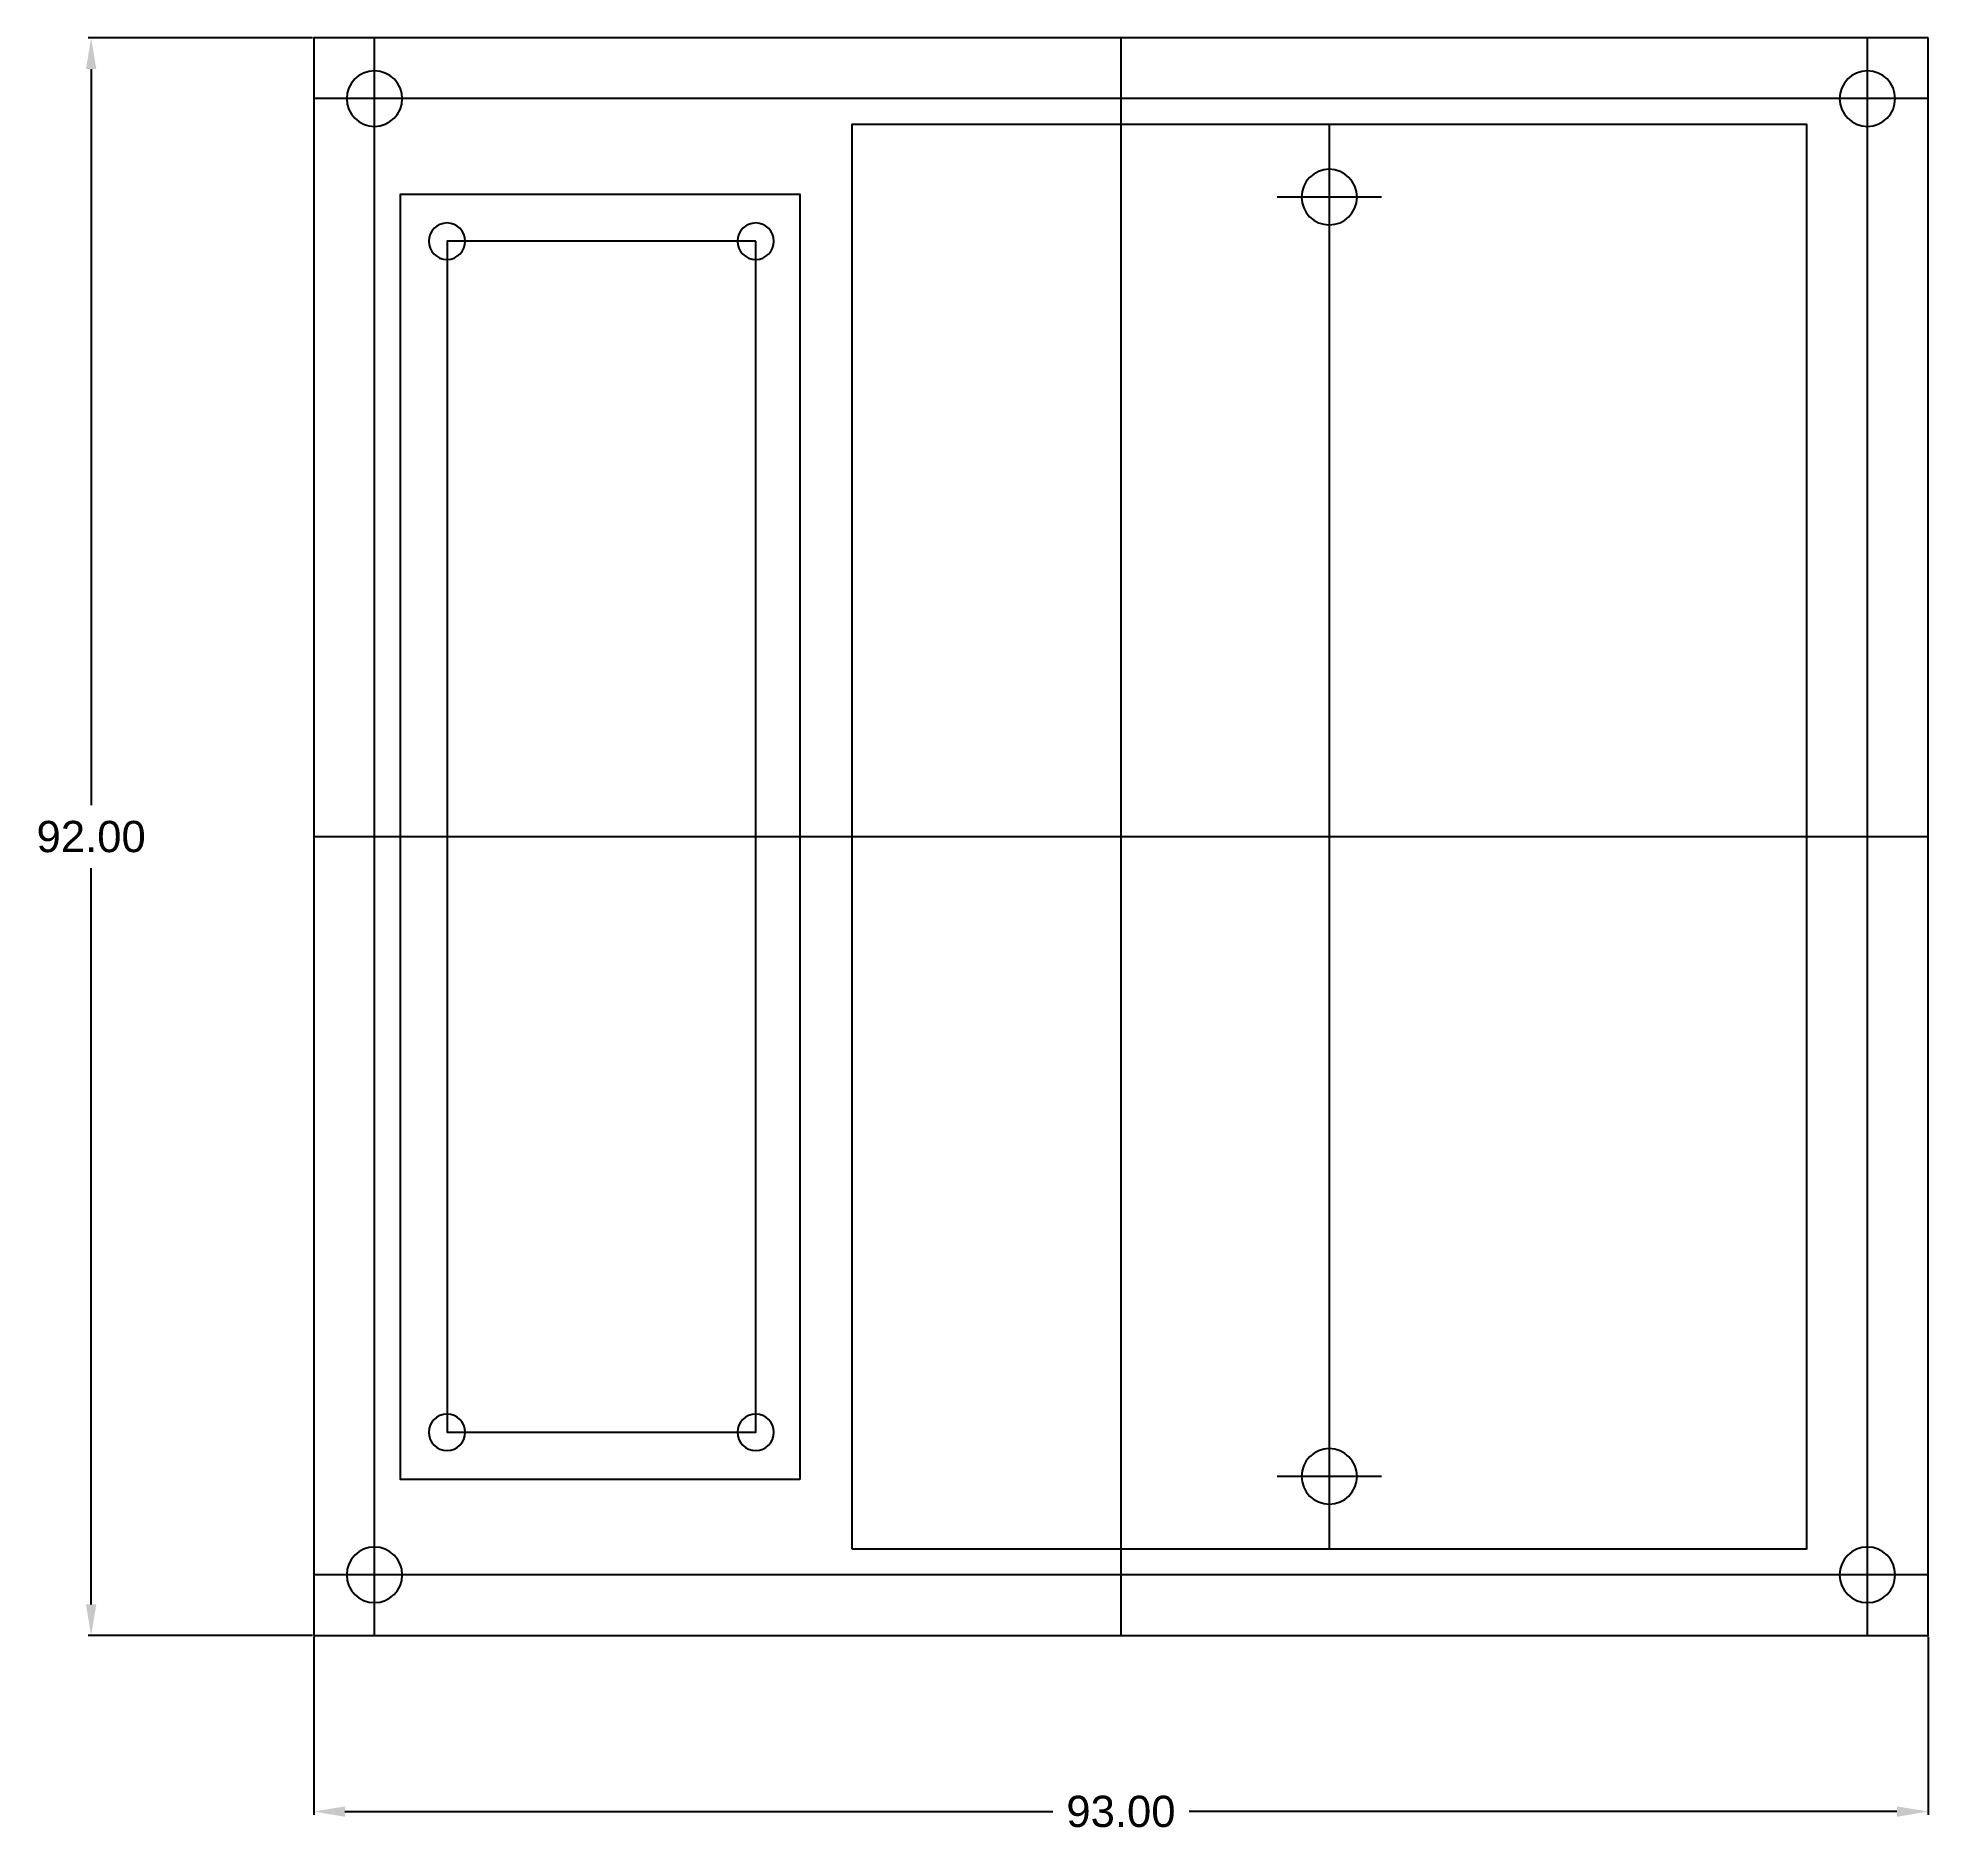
# Model space of a CAD drawing. Header units: inches. Extents: x 82 to 191, y -6 to 97.
import ezdxf

# ---------------------------------------------------------------- set-up
doc = ezdxf.new("R2010")
doc.units = ezdxf.units.IN
doc.header["$MEASUREMENT"] = 0
for name, color, linetype in [('Breadboard', 54, 'Continuous'), ('Construction 01', 151, 'Continuous'), ('Construction 02', 161, 'Continuous'), ('Construction 03', 171, 'Continuous')]:
    doc.layers.add(name, color=color, linetype=linetype)
doc.layers.add('Dimensions', color=30, linetype='Continuous', lineweight=30)
doc.styles.get("Standard").update_dxf_attribs({"font": 'Arial.ttf'})
doc.dimstyles.get("Standard").update_dxf_attribs({"dimtxt": 1.8, "dimasz": 1.8, "dimexe": 0.18, "dimexo": 0.0625, "dimgap": 0.9, "dimtad": 0, "dimtih": 1, "dimtoh": 1, "dimzin": 0, "dimdsep": 46, "dimtxsty": 'Standard', "dimcen": 0.9, "dimadec": 0, "dimazin": 0, "dimtfac": 1, "dimtofl": 0, "dimtmove": 0, "dimatfit": 3, "dimfxl": 1, "dimtolj": 1, "dimtzin": 0, "dimarcsym": 0})

# ---------------------------------------------------------------- blocks, each defined once
blk = doc.blocks.new('*D4')
at = {"layer": 'Defpoints', "color": 0, "transparency": 16777216}
for p in [(98, 97), (85.18, 5), (98, 5)]:
    blk.add_point(p, dxfattribs=at)
at = {"layer": 'Dimensions', "color": 0, "lineweight": -2, "transparency": 16777216}
for p, q in [((97.94, 97), (85, 97)), ((85.18, 95.2), (85.18, 52.81)), ((85.18, 6.8), (85.18, 49.19)), ((97.94, 5), (85, 5))]:
    blk.add_line(p, q, dxfattribs=at)
at = {"layer": 'Dimensions', "color": 0, "transparency": 16777216}
for points in [[(84.88, 95.2), (85.48, 95.2), (85.18, 97)], [(84.88, 6.8), (85.48, 6.8), (85.18, 5)]]:
    blk.add_solid(points, dxfattribs=at)
at = {"layer": 'Dimensions', "color": 0, "transparency": 16777216, "insert": (85.18, 51), "char_height": 1.8, "attachment_point": 5}
blk.add_mtext('\\A1;92.00', dxfattribs=at)
blk = doc.blocks.new('*D5')
at = {"layer": 'Defpoints', "color": 0, "transparency": 16777216}
for p in [(98, 5), (191, 5), (191, -5.13)]:
    blk.add_point(p, dxfattribs=at)
at = {"layer": 'Dimensions', "color": 0, "lineweight": -2, "transparency": 16777216}
for p, q in [((98, 4.94), (98, -5.31)), ((191, 4.94), (191, -5.31)), ((99.8, -5.13), (140.57, -5.13)), ((189.2, -5.13), (148.43, -5.13))]:
    blk.add_line(p, q, dxfattribs=at)
at = {"layer": 'Dimensions', "color": 0, "transparency": 16777216}
for points in [[(99.8, -4.83), (99.8, -5.43), (98, -5.13)], [(189.2, -4.83), (189.2, -5.43), (191, -5.13)]]:
    blk.add_solid(points, dxfattribs=at)
at = {"layer": 'Dimensions', "color": 0, "transparency": 16777216, "insert": (144.5, -5.13), "char_height": 1.8, "attachment_point": 5}
blk.add_mtext('\\A1;93.00', dxfattribs=at)

msp = doc.modelspace()

# ---------------------------------------------------------------- linework, layer by layer
at = {"layer": 'Breadboard', "extrusion": (-1.89882e-15, 0, -1)}
msp.add_lwpolyline([(-129, 10), (-184, 10), (-184, 92), (-129, 92)], close=True, dxfattribs=at)
at = {"layer": 'Construction 01', "extrusion": (-1.89882e-15, 0, -1)}
msp.add_line((144.5, 97), (144.5, 5), dxfattribs=at)
msp.add_lwpolyline([(-191, 97), (-98, 97), (-98, 5), (-191, 5)], close=True, dxfattribs=at)
at = {"layer": 'Construction 02', "extrusion": (-1.89882e-15, 0, -1)}
for p, q in [((101.5, 5), (101.5, 97)), ((187.5, 5), (187.5, 97)), ((191, 93.5), (98, 93.5)), ((156.5, 92), (156.5, 10)), ((159.5, 87.83), (153.5, 87.83)), ((191, 51), (98, 51)), ((159.5, 14.17), (153.5, 14.17)), ((191, 8.5), (98, 8.5))]:
    msp.add_line(p, q, dxfattribs=at)
for points in [[(-126, 14), (-103, 14), (-103, 88), (-126, 88)], [(-123.46, 85.29), (-105.68, 85.29), (-105.68, 16.71), (-123.46, 16.71)]]:
    msp.add_lwpolyline(points, close=True, dxfattribs=at)
at = {"layer": 'Construction 03', "extrusion": (-1.89882e-15, 0, -1)}
for centre, radius in [((-101.5, 93.5), 1.6), ((-187.5, 93.5), 1.6), ((-156.5, 87.83), 1.6), ((-105.68, 85.29), 1.05), ((-123.46, 85.29), 1.05), ((-105.68, 16.71), 1.05), ((-123.46, 16.71), 1.05), ((-156.5, 14.17), 1.6), ((-101.5, 8.5), 1.6), ((-187.5, 8.5), 1.6)]:
    msp.add_circle(centre, radius, dxfattribs=at)

# ---------------------------------------------------------------- dimensions: what is measured, and where the dimension line sits
at = {"layer": 'Dimensions'}
dim = msp.add_linear_dim(base=(85.175, 5), p1=(98, 97), p2=(98, 5), angle=90, dimstyle='Standard', dxfattribs=at)
dim.commit()
dim.dimension.update_dxf_attribs({"geometry": '*D4', "text_midpoint": (85.175, 51)})
dim = msp.add_linear_dim(base=(191, -5.134), p1=(98, 5), p2=(191, 5), dimstyle='Standard', dxfattribs=at)
dim.commit()
dim.dimension.update_dxf_attribs({"geometry": '*D5', "text_midpoint": (144.5, -5.134)})

doc.saveas('drawing.dxf')
